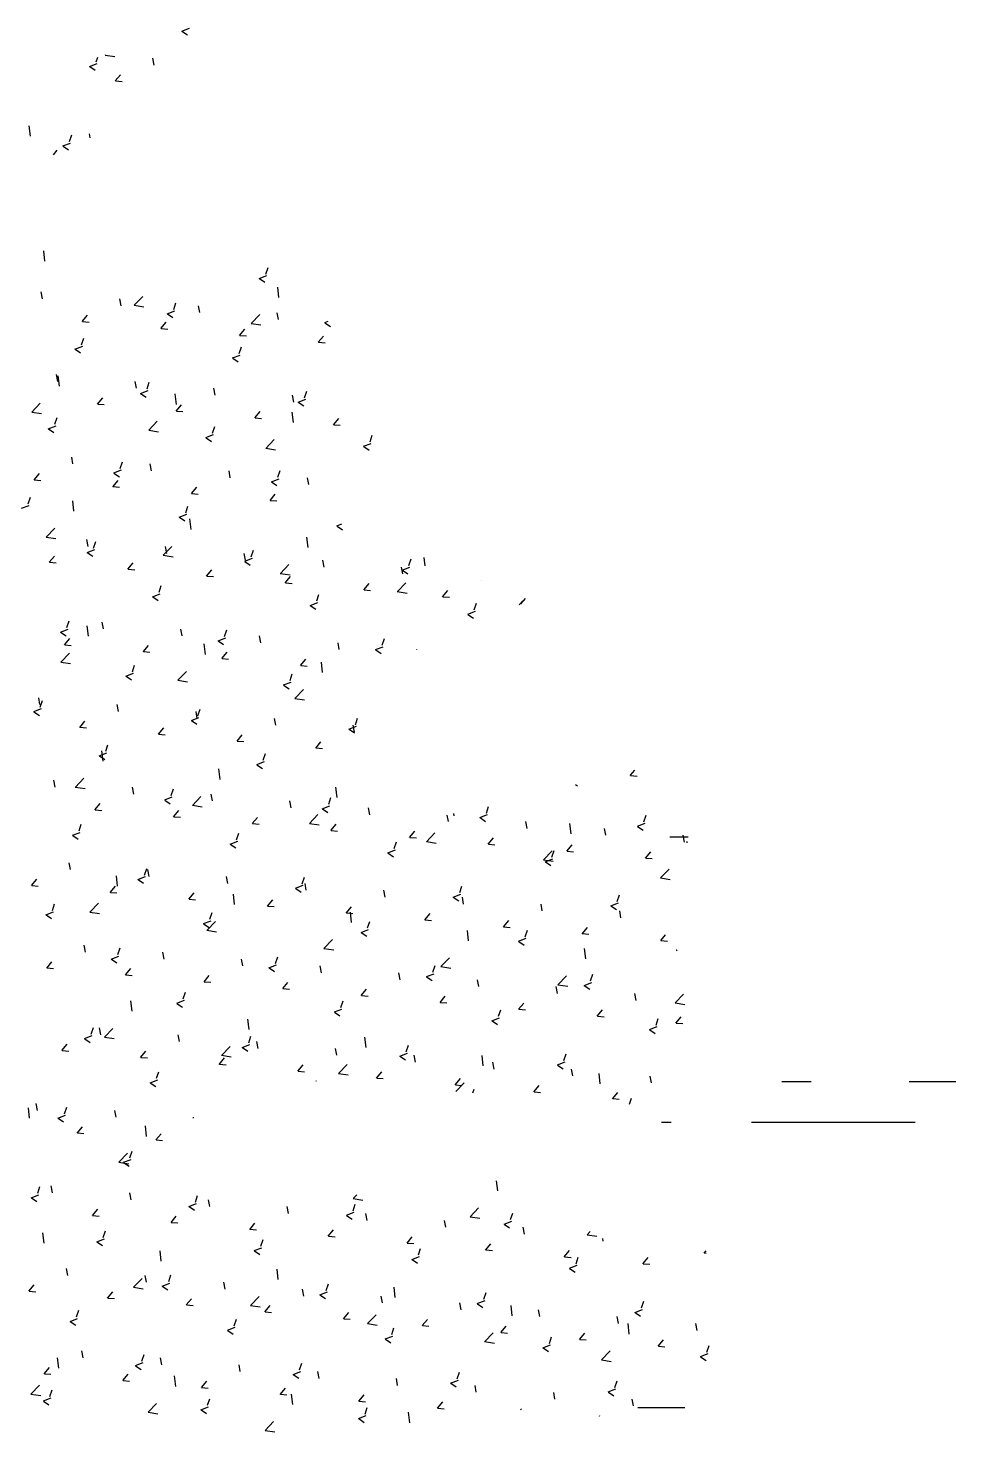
# Model space of a CAD drawing. Header units: millimetres. Extents: x 1667 to 847943, y 724 to 1832625.
# Drawn here: x 423271 to 424038, y 670420 to 671581 of the extents above; entities that cross this region are included whole.
import ezdxf

# ---------------------------------------------------------------- set-up
doc = ezdxf.new("R2010")
doc.units = ezdxf.units.MM

# ---------------------------------------------------------------- blocks, each defined once
blk = doc.blocks.new('A$C344D2886')
at = {"linetype": 'Continuous'}
for p, q in [((4618.9, 7654.1), (4631.3, 7658.9)), ((4619.2, 7653.9), (4628, 7648)), ((4481.2, 7604.4), (4483.8, 7611.9)), ((4495.7, 7615.2), (4496.4, 7615.9)), ((4495.7, 7615.4), (4511.4, 7612.9)), ((4574.6, 7599.3), (4572.6, 7610.3)), ((4470.7, 7597.2), (4483.1, 7602)), ((4471, 7597), (4479.8, 7591.1)), ((4512.1, 7573.8), (4520.6, 7583.9)), ((4512.4, 7573.9), (4523, 7573)), ((4375.4, 7485.1), (4373.5, 7501.8)), ((4427.8, 7469.3), (4440.1, 7474)), ((4438.3, 7476.4), (4441.9, 7487.1)), ((4471.7, 7482.2), (4470.5, 7488.7)), ((4412.4, 7455), (4418.5, 7462.3)), ((4428.1, 7469.1), (4436.8, 7463.2)), ((4398.8, 7284), (4396.8, 7300.7)), ((4754.2, 7263.3), (4757.8, 7274)), ((4743.7, 7256.2), (4756.1, 7260.9)), ((4744, 7256), (4752.8, 7250.1)), ((4395, 7223.3), (4392.9, 7234.4)), ((4542.5, 7213.1), (4556.2, 7227.4)), ((4775.4, 7225.6), (4773.4, 7242.3)), ((4521.5, 7212.2), (4519.5, 7223.3)), ((4542.4, 7213.2), (4558.1, 7210.8)), ((4595.5, 7199.3), (4607.8, 7204)), ((4606, 7206.4), (4609.6, 7217.1)), ((4648.1, 7201.2), (4646, 7212.2)), ((4459, 7186.7), (4467.5, 7196.9)), ((4459.3, 7186.8), (4469.9, 7185.9)), ((4585.5, 7175.7), (4594, 7185.8)), ((4595.8, 7199.1), (4604.5, 7193.2)), ((4730.7, 7184), (4746.4, 7181.6)), ((4730.8, 7183.9), (4744.5, 7198.2)), ((4774.6, 7190.1), (4772.6, 7201.1)), ((4849, 7185.2), (4854.5, 7187.3)), ((4849.3, 7184.9), (4858.1, 7179)), ((4457.8, 7149.5), (4461.3, 7160.2)), ((4585.9, 7175.7), (4596.4, 7174.8)), ((4712.1, 7164.6), (4720.6, 7174.7)), ((4712.4, 7164.7), (4723, 7163.8)), ((4838.6, 7153.5), (4847.1, 7163.6)), ((4447.2, 7142.4), (4459.6, 7147.1)), ((4447.5, 7142.2), (4456.3, 7136.3)), ((4711.3, 7135.4), (4714.9, 7146.1)), ((4839, 7153.6), (4849.5, 7152.7)), ((4700.8, 7128.3), (4713.1, 7133)), ((4701.1, 7128), (4709.9, 7122.1)), ((4419.5, 7090.6), (4417.4, 7101.6)), ((4422.2, 7082.9), (4420.2, 7099.7)), ((4546, 7079.5), (4544, 7090.6)), ((4552.5, 7071.4), (4564.9, 7076.1)), ((4552.8, 7071.1), (4561.6, 7065.2)), ((4563.1, 7078.5), (4566.7, 7089.2)), ((4610.5, 7053.7), (4608.5, 7070.5)), ((4672.5, 7068.4), (4670.5, 7079.5)), ((4799.1, 7057.4), (4797.1, 7068.4)), ((4816.6, 7064.4), (4820.2, 7075)), ((4377.6, 7041.2), (4391.3, 7055.6)), ((4483.5, 7054), (4492, 7064.2)), ((4483.8, 7054.1), (4494.3, 7053.2)), ((4610, 7042.9), (4618.5, 7053.1)), ((4806.1, 7057.2), (4818.4, 7062)), ((4806.4, 7057), (4815.2, 7051.1)), ((4377.5, 7041.4), (4393.2, 7038.9)), ((4414.8, 7021.6), (4418.4, 7032.3)), ((4565.9, 7012), (4579.6, 7026.4)), ((4610.3, 7043), (4620.9, 7042.1)), ((4736.6, 7031.9), (4745.1, 7042)), ((4736.9, 7032), (4747.4, 7031)), ((4798.8, 7024.5), (4796.8, 7041.3)), ((4863.1, 7020.8), (4871.6, 7030.9)), ((4404.3, 7014.5), (4416.7, 7019.2)), ((4404.6, 7014.2), (4413.4, 7008.3)), ((4565.8, 7012.2), (4581.5, 7009.7)), ((4657.9, 7000.3), (4670.2, 7005.1)), ((4658.1, 7000.1), (4666.9, 6994.2)), ((4668.4, 7007.5), (4672, 7018.1)), ((4863.4, 7020.9), (4874, 7020)), ((4921.9, 6993.3), (4925.5, 7004)), ((4754.1, 6983), (4769.8, 6980.5)), ((4754.2, 6982.8), (4767.9, 6997.2)), ((4911.4, 6986.2), (4923.8, 6990.9)), ((4911.7, 6986), (4920.5, 6980.1)), ((4443.9, 6957.9), (4441.9, 6968.9)), ((4520.1, 6950.6), (4523.7, 6961.2)), ((4570.5, 6946.8), (4568.4, 6957.9)), ((4381.4, 6932.4), (4389.9, 6942.5)), ((4381.7, 6932.5), (4392.3, 6931.5)), ((4507.9, 6921.3), (4516.4, 6931.4)), ((4509.6, 6943.4), (4522, 6948.2)), ((4509.9, 6943.2), (4518.7, 6937.3)), ((4697, 6935.7), (4695, 6946.8)), ((4763.2, 6929.3), (4775.5, 6934)), ((4773.7, 6936.4), (4777.3, 6947.1)), ((4823.6, 6924.7), (4821.5, 6935.7)), ((4508.3, 6921.4), (4518.8, 6920.5)), ((4634.5, 6910.2), (4643, 6920.4)), ((4634.8, 6910.3), (4645.4, 6909.4)), ((4761, 6899.2), (4769.5, 6909.3)), ((4763.5, 6929.1), (4772.2, 6923.2)), ((4361.4, 6886.5), (4373.7, 6891.3)), ((4371.9, 6893.7), (4375.5, 6904.3)), ((4445.6, 6881.9), (4443.6, 6898.6)), ((4625.5, 6879.5), (4629, 6890.2)), ((4761.4, 6899.3), (4771.9, 6898.3)), ((4614.9, 6872.4), (4627.3, 6877.1)), ((4615.2, 6872.2), (4624, 6866.2)), ((4633.9, 6852.7), (4631.9, 6869.4)), ((4401, 6840.2), (4414.7, 6854.5)), ((4868.5, 6858.3), (4876.3, 6861.3)), ((4868.8, 6858), (4877.5, 6852.1)), ((4400.9, 6840.3), (4416.6, 6837.9)), ((4468.4, 6825.2), (4466.4, 6836.2)), ((4466.7, 6815.5), (4479, 6820.2)), ((4477.2, 6822.6), (4480.8, 6833.3)), ((4589.3, 6811), (4603, 6825.3)), ((4595, 6814.1), (4592.9, 6825.2)), ((4730.8, 6808.5), (4734.4, 6819.1)), ((4822.2, 6823.5), (4820.2, 6840.2)), ((4405.9, 6799.7), (4414.4, 6809.8)), ((4406.2, 6799.8), (4416.8, 6798.8)), ((4467, 6815.3), (4475.8, 6809.3)), ((4532.4, 6788.6), (4540.9, 6798.7)), ((4589.2, 6811.1), (4604.9, 6808.7)), ((4721.5, 6803), (4719.5, 6814.1)), ((4720.2, 6801.4), (4732.6, 6806.1)), ((4720.5, 6801.1), (4729.3, 6795.2)), ((4777.6, 6781.8), (4791.3, 6796.1)), ((4848.1, 6792), (4846, 6803)), ((4984.3, 6794.4), (4987.9, 6805)), ((5010.5, 6794.2), (5008.9, 6807.4)), ((4532.8, 6788.7), (4543.3, 6787.8)), ((4659, 6777.5), (4667.5, 6787.7)), ((4659.3, 6777.6), (4669.9, 6776.7)), ((4777.5, 6781.9), (4793.2, 6779.5)), ((4785.5, 6766.5), (4794, 6776.6)), ((4974.6, 6780.9), (4972.6, 6791.9)), ((4973.8, 6787.2), (4986.1, 6792)), ((4974.1, 6787), (4982.9, 6781.1)), ((4582.5, 6751.6), (4586.1, 6762.2)), ((4785.9, 6766.5), (4796.4, 6765.6)), ((4912.1, 6755.4), (4920.6, 6765.5)), ((4912.4, 6755.5), (4922.9, 6754.6)), ((4965.8, 6752.7), (4981.5, 6750.2)), ((4965.9, 6752.6), (4979.6, 6766.9)), ((5038.6, 6744.3), (5047.1, 6754.4)), ((5101.1, 6769.8), (5101.1, 6770)), ((4572, 6744.4), (4584.3, 6749.2)), ((4572.3, 6744.2), (4581.1, 6738.3)), ((4825.5, 6730.3), (4837.9, 6735.1)), ((4825.8, 6730.1), (4834.6, 6724.2)), ((4836.1, 6737.5), (4839.7, 6748.1)), ((5038.9, 6744.4), (5049.5, 6743.5)), ((5089.6, 6723.3), (5093.2, 6734)), ((5161.8, 6731.3), (5167.9, 6737.7)), ((5165.2, 6733.2), (5171.9, 6741.3)), ((5165.5, 6733.3), (5166.2, 6733.3)), ((5079.1, 6716.2), (5091.5, 6720.9)), ((5079.4, 6716), (5088.2, 6710.1)), ((4423.8, 6687.5), (4436.1, 6692.3)), ((4424, 6687.3), (4432.8, 6681.4)), ((4434.3, 6694.7), (4437.9, 6705.3)), ((4469, 6680.8), (4467, 6697.5)), ((4492.9, 6692.5), (4490.9, 6703.5)), ((4619.4, 6681.4), (4617.4, 6692.4)), ((4687.8, 6680.5), (4691.4, 6691.2)), ((4430.4, 6667), (4438.9, 6677.1)), ((4430.7, 6667.1), (4441.2, 6666.1)), ((4556.9, 6655.9), (4565.4, 6666)), ((4657.3, 6651.6), (4655.3, 6668.3)), ((4677.3, 6673.4), (4689.7, 6678.2)), ((4677.6, 6673.2), (4686.4, 6667.3)), ((4746, 6670.3), (4743.9, 6681.4)), ((4872.5, 6659.2), (4870.5, 6670.3)), ((4930.9, 6659.3), (4943.2, 6664)), ((4941.4, 6666.4), (4945, 6677.1)), ((4424.3, 6639.2), (4440, 6636.8)), ((4424.4, 6639.1), (4438.1, 6653.4)), ((4557.2, 6656), (4567.8, 6655.1)), ((4683.4, 6644.8), (4692, 6655)), ((4683.8, 6644.9), (4694.3, 6644)), ((4810, 6633.7), (4818.5, 6643.9)), ((4845.6, 6622.4), (4843.6, 6639.1)), ((4931.2, 6659.1), (4939.9, 6653.1)), ((4997.1, 6658.9), (4997, 6659.2)), ((4529.1, 6616.5), (4541.4, 6621.3)), ((4529.4, 6616.3), (4538.1, 6610.4)), ((4539.6, 6623.6), (4543.2, 6634.3)), ((4612.7, 6609.9), (4626.4, 6624.2)), ((4793.2, 6609.5), (4796.7, 6620.2)), ((4810.3, 6633.8), (4820.9, 6632.9)), ((4612.6, 6610), (4628.3, 6607.6)), ((4782.6, 6602.4), (4795, 6607.1)), ((4782.9, 6602.2), (4791.7, 6596.2)), ((4801, 6580.7), (4814.7, 6595)), ((4390.8, 6570.8), (4388.8, 6581.9)), ((4391.4, 6566.7), (4394.9, 6577.4)), ((4517.4, 6559.7), (4515.3, 6570.8)), ((4800.9, 6580.8), (4816.6, 6578.4)), ((4380.8, 6559.6), (4393.2, 6564.3)), ((4381.1, 6559.4), (4389.9, 6553.5)), ((4634.4, 6545.5), (4646.7, 6550.2)), ((4643.9, 6548.7), (4641.9, 6559.7)), ((4644.9, 6552.6), (4648.5, 6563.3)), ((4770.5, 6537.6), (4768.4, 6548.7)), ((4898.5, 6538.5), (4902, 6549.1)), ((4454.8, 6534.2), (4463.3, 6544.4)), ((4455.2, 6534.3), (4465.7, 6533.4)), ((4581.4, 6523.2), (4589.9, 6533.3)), ((4634.7, 6545.3), (4643.5, 6539.3)), ((4887.9, 6531.3), (4900.3, 6536.1)), ((4888.2, 6531.1), (4897, 6525.2)), ((4897, 6526.5), (4895, 6537.6)), ((4496.7, 6495.7), (4500.3, 6506.4)), ((4581.7, 6523.3), (4592.3, 6522.3)), ((4707.9, 6512.1), (4716.4, 6522.2)), ((4708.3, 6512.2), (4718.8, 6511.3)), ((4834.5, 6501), (4843, 6511.2)), ((4486.1, 6488.6), (4498.5, 6493.3)), ((4486.4, 6488.4), (4495.2, 6482.4)), ((4492.4, 6479.7), (4490.4, 6496.5)), ((4750.2, 6481.6), (4753.8, 6492.2)), ((4834.8, 6501.1), (4845.4, 6500.2)), ((4680.7, 6450.5), (4678.7, 6467.3)), ((4739.7, 6474.4), (4752, 6479.2)), ((4740, 6474.2), (4748.8, 6468.3)), ((5340.7, 6456.8), (5347.8, 6465.3)), ((4415.3, 6438.1), (4413.3, 6449.2)), ((4447.7, 6438.2), (4463.4, 6435.7)), ((4447.8, 6438), (4461.5, 6452.4)), ((4541.9, 6427), (4539.8, 6438.1)), ((4602, 6424.7), (4605.6, 6435.3)), ((4868.9, 6421.3), (4867, 6438.1)), ((5252.4, 6442.4), (5255.9, 6440)), ((5341, 6456.8), (5351.5, 6455.9)), ((4591.5, 6417.5), (4603.8, 6422.3)), ((4591.7, 6417.3), (4600.5, 6411.4)), ((4636.1, 6408.8), (4649.8, 6423.2)), ((4668.4, 6416), (4666.4, 6427)), ((4794.9, 6404.9), (4792.9, 6416)), ((4855.5, 6410.5), (4859.1, 6421.2)), ((4479.3, 6401.5), (4487.8, 6411.7)), ((4479.7, 6401.6), (4490.2, 6400.7)), ((4605.9, 6390.5), (4614.4, 6400.6)), ((4606.2, 6390.6), (4616.7, 6389.6)), ((4636, 6409), (4651.7, 6406.5)), ((4732.4, 6379.4), (4740.9, 6389.5)), ((4824.3, 6379.6), (4838.1, 6394)), ((4845, 6403.4), (4857.4, 6408.1)), ((4845.3, 6403.2), (4854.1, 6397.3)), ((4921.5, 6393.8), (4919.5, 6404.9)), ((5048, 6382.8), (5046.2, 6392.9)), ((5057.2, 6392.1), (5056.8, 6395.5)), ((5098.6, 6389.3), (5110.9, 6394)), ((5109.1, 6396.4), (5112.7, 6407.1)), ((5362.7, 6382.3), (5366.2, 6392.9)), ((4453.7, 6367.8), (4457.3, 6378.4)), ((4732.7, 6379.5), (4743.3, 6378.6)), ((4824.3, 6379.8), (4840, 6377.3)), ((4859, 6368.3), (4867.5, 6378.5)), ((4859.3, 6368.4), (4869.8, 6367.5)), ((4985.5, 6357.3), (4994, 6367.4)), ((5098.9, 6389.1), (5107.6, 6383.1)), ((5174.6, 6371.7), (5172.5, 6382.7)), ((5245.5, 6362.9), (5243.6, 6379.7)), ((5301.1, 6360.6), (5299.1, 6371.7)), ((5352.1, 6375.1), (5364.5, 6379.9)), ((5352.4, 6374.9), (5361.2, 6369)), ((4443.2, 6360.6), (4455.6, 6365.4)), ((4443.5, 6360.4), (4452.3, 6354.5)), ((4696.8, 6346.5), (4709.1, 6351.2)), ((4697.1, 6346.3), (4705.8, 6340.4)), ((4707.3, 6353.6), (4710.9, 6364.3)), ((4960.9, 6339.5), (4964.4, 6350.2)), ((4985.8, 6357.3), (4996.4, 6356.4)), ((5012.6, 6350.4), (5026.4, 6364.8)), ((5012.6, 6350.5), (5028.3, 6348.1)), ((5112, 6346.2), (5120.6, 6356.3)), ((5112.4, 6346.3), (5122.9, 6345.4)), ((5238.6, 6335.1), (5247.1, 6345.2)), ((5404.1, 6358.1), (5433.6, 6358.1)), ((5427.7, 6349.5), (5425.6, 6360.6)), ((5432.1, 6348.7), (5431.9, 6350.5)), ((4950.3, 6332.4), (4962.7, 6337.1)), ((4950.6, 6332.2), (4959.4, 6326.2)), ((5200.9, 6321.2), (5214.7, 6335.6)), ((5203.9, 6318.2), (5216.2, 6323)), ((5214.4, 6325.4), (5218, 6336)), ((5238.9, 6335.2), (5249.5, 6334.3)), ((5365.1, 6324), (5373.6, 6334.2)), ((5365.5, 6324.1), (5376, 6323.2)), ((4439.8, 6305.4), (4437.7, 6316.5)), ((4559.1, 6296.7), (4562.6, 6307.4)), ((4566.3, 6294.3), (4564.3, 6305.4)), ((5200.9, 6321.3), (5216.6, 6318.9)), ((5204.2, 6318), (5212.9, 6312.1)), ((5389.2, 6292), (5403, 6306.4)), ((4377.2, 6279.9), (4385.8, 6290)), ((4377.6, 6280), (4388.1, 6279.1)), ((4503.8, 6268.8), (4512.3, 6279)), ((4515.7, 6278.7), (4513.8, 6295.4)), ((4548.5, 6289.6), (4560.9, 6294.3)), ((4548.8, 6289.4), (4557.6, 6283.5)), ((4692.9, 6283.3), (4690.8, 6294.3)), ((4802.1, 6275.5), (4814.4, 6280.2)), ((4812.6, 6282.6), (4816.2, 6293.3)), ((4819.4, 6272.2), (4817.4, 6283.2)), ((5066.2, 6268.5), (5069.7, 6279.1)), ((5389.2, 6292.1), (5404.9, 6289.7)), ((4504.1, 6268.9), (4514.7, 6268)), ((4630.3, 6257.8), (4638.8, 6267.9)), ((4630.7, 6257.9), (4641.2, 6256.9)), ((4704, 6249.5), (4702.1, 6266.2)), ((4756.9, 6246.7), (4765.4, 6256.8)), ((4802.4, 6275.2), (4811.1, 6269.3)), ((4946, 6261.1), (4943.9, 6272.2)), ((5055.6, 6261.3), (5068, 6266.1)), ((5055.9, 6261.1), (5064.7, 6255.2)), ((5072.5, 6250), (5070.5, 6261.1)), ((5319.7, 6254.3), (5323.3, 6265)), ((4400.3, 6232.7), (4412.6, 6237.4)), ((4400.6, 6232.5), (4409.4, 6226.6)), ((4410.8, 6239.8), (4414.4, 6250.5)), ((4471.1, 6237), (4484.9, 6251.3)), ((4471.1, 6237.1), (4486.8, 6234.7)), ((4664.4, 6225.7), (4668, 6236.4)), ((4757.2, 6246.8), (4767.8, 6245.9)), ((4883.4, 6235.6), (4891.9, 6245.8)), ((4883.8, 6235.7), (4894.3, 6234.8)), ((4892.3, 6220.3), (4890.4, 6237)), ((5010, 6224.5), (5018.5, 6234.7)), ((5199.1, 6239), (5197, 6250)), ((5309.2, 6247.2), (5321.5, 6251.9)), ((5309.5, 6247), (5318.3, 6241.1)), ((5325.6, 6227.9), (5323.6, 6239)), ((4653.8, 6218.6), (4666.2, 6223.3)), ((4654.1, 6218.3), (4662.9, 6212.4)), ((4659.4, 6207.8), (4673.2, 6222.1)), ((4907.4, 6204.4), (4919.7, 6209.2)), ((4917.9, 6211.6), (4921.5, 6222.2)), ((5010.3, 6224.6), (5020.9, 6223.7)), ((5136.5, 6213.5), (5145, 6223.6)), ((5136.9, 6213.6), (5147.4, 6212.6)), ((5263.1, 6202.4), (5271.6, 6212.5)), ((4659.4, 6207.9), (4675.1, 6205.5)), ((4847.7, 6178.6), (4861.5, 6192.9)), ((4907.7, 6204.2), (4916.5, 6198.3)), ((5080.6, 6191), (5078.7, 6207.8)), ((5160.9, 6190.3), (5173.3, 6195)), ((5161.2, 6190.1), (5170, 6184.2)), ((5171.5, 6197.4), (5175.1, 6208.1)), ((5263.4, 6202.5), (5274, 6201.6)), ((5389.6, 6191.3), (5397.2, 6200.4)), ((5390, 6191.4), (5400.5, 6190.5)), ((4464.3, 6172.7), (4462.2, 6183.7)), ((4505.6, 6161.7), (4517.9, 6166.4)), ((4516.1, 6168.8), (4519.7, 6179.5)), ((4590.8, 6161.6), (4588.8, 6172.7)), ((4769.7, 6154.7), (4773.3, 6165.3)), ((4847.7, 6178.7), (4863.4, 6176.2)), ((5036, 6149.4), (5049.8, 6163.7)), ((5268.9, 6161.8), (5267, 6178.6)), ((5414.5, 6176.2), (5415.2, 6176.4)), ((5414.8, 6176), (5416.3, 6174.9)), ((4401.7, 6147.2), (4410.2, 6157.3)), ((4402.1, 6147.3), (4412.6, 6146.4)), ((4505.9, 6161.4), (4514.7, 6155.5)), ((4528.3, 6136.1), (4536.8, 6146.3)), ((4717.4, 6150.5), (4715.3, 6161.6)), ((4759.1, 6147.5), (4771.5, 6152.3)), ((4759.4, 6147.3), (4768.2, 6141.4)), ((4843.9, 6139.5), (4841.9, 6150.5)), ((5023.2, 6140.5), (5026.8, 6151.2)), ((5036, 6149.5), (5051.7, 6147)), ((4528.6, 6136.2), (4539.2, 6135.3)), ((4654.8, 6125), (4663.3, 6135.2)), ((4655.2, 6125.1), (4665.7, 6124.2)), ((4781.4, 6114), (4789.9, 6124.1)), ((4970.5, 6128.4), (4968.4, 6139.5)), ((5012.7, 6133.4), (5025.1, 6138.1)), ((5013, 6133.2), (5021.8, 6127.3)), ((5097, 6117.3), (5095, 6128.4)), ((5224.3, 6120.2), (5238.1, 6134.5)), ((5224.3, 6120.3), (5240, 6117.8)), ((5266.3, 6119.3), (5278.6, 6124)), ((5266.6, 6119.1), (5275.3, 6113.1)), ((5276.8, 6126.4), (5280.4, 6137.1)), ((4621.4, 6097.8), (4625, 6108.4)), ((4781.7, 6114.1), (4792.3, 6113.1)), ((4907.9, 6102.9), (4916.4, 6113)), ((4908.3, 6103), (4918.8, 6102.1)), ((5034.5, 6091.8), (5043, 6102)), ((5223.5, 6106.3), (5221.5, 6117.3)), ((5350.1, 6095.2), (5348.1, 6106.2)), ((5412.6, 6091), (5426.4, 6105.3)), ((4539.1, 6077.6), (4537.2, 6094.3)), ((4610.9, 6090.6), (4623.3, 6095.4)), ((4611.2, 6090.4), (4620, 6084.5)), ((4864.5, 6076.5), (4876.8, 6081.2)), ((4864.8, 6076.3), (4873.5, 6070.4)), ((4875, 6083.6), (4878.6, 6094.3)), ((5034.8, 6091.9), (5045.3, 6091)), ((5128.6, 6069.5), (5132.1, 6080.2)), ((5161, 6080.8), (5169.5, 6090.9)), ((5161.3, 6080.9), (5171.9, 6079.9)), ((5287.6, 6069.7), (5296.1, 6079.8)), ((5412.6, 6091.1), (5428.3, 6088.6)), ((4473.2, 6040.9), (4476.8, 6051.5)), ((4488.7, 6040), (4486.7, 6051)), ((4727.4, 6048.4), (4725.5, 6065.1)), ((5118, 6062.4), (5130.4, 6067.1)), ((5118.3, 6062.1), (5127.1, 6056.2)), ((5287.9, 6069.8), (5298.4, 6068.9)), ((5371.6, 6048.2), (5383.9, 6053)), ((5382.1, 6055.4), (5385.7, 6066)), ((5414.1, 6058.6), (5422.6, 6068.8)), ((5414.4, 6058.7), (5425, 6057.8)), ((4462.7, 6033.7), (4475, 6038.5)), ((4463, 6033.5), (4471.7, 6027.6)), ((4494.5, 6035.9), (4508.3, 6050.2)), ((4494.5, 6036), (4510.2, 6033.6)), ((4615.3, 6028.9), (4613.3, 6040)), ((4726.8, 6026.7), (4730.3, 6037.4)), ((4741.8, 6017.8), (4739.8, 6028.9)), ((4915.7, 6019.2), (4913.8, 6035.9)), ((5371.9, 6048), (5380.6, 6042.1)), ((4426.2, 6014.5), (4434.7, 6024.6)), ((4426.5, 6014.6), (4437.1, 6013.7)), ((4552.8, 6003.4), (4561.3, 6013.5)), ((4682.8, 6006.7), (4696.6, 6021)), ((4682.8, 6006.8), (4698.5, 6004.4)), ((4716.2, 6019.6), (4728.6, 6024.3)), ((4716.5, 6019.4), (4725.3, 6013.5)), ((4868.4, 6006.8), (4866.3, 6017.8)), ((4969.8, 6005.5), (4982.1, 6010.2)), ((4980.3, 6012.6), (4983.9, 6023.3)), ((4994.9, 5995.7), (4992.9, 6006.8)), ((5104, 5990), (5102.1, 6006.7)), ((5233.9, 5998.5), (5237.4, 6009.1)), ((4553.1, 6003.5), (4563.6, 6002.6)), ((4679.3, 5992.3), (4687.8, 6002.5)), ((4679.6, 5992.4), (4690.2, 5991.5)), ((4805.8, 5981.3), (4814.4, 5991.4)), ((4871.1, 5977.5), (4884.9, 5991.8)), ((4970.1, 6005.2), (4978.8, 5999.3)), ((5121.5, 5984.6), (5119.4, 5995.7)), ((5223.3, 5991.3), (5235.7, 5996.1)), ((5223.6, 5991.1), (5232.4, 5985.2)), ((5248, 5973.6), (5246, 5984.6)), ((4568, 5962.7), (4580.3, 5967.4)), ((4568.3, 5962.5), (4577.1, 5956.5)), ((4578.5, 5969.8), (4582.1, 5980.5)), ((4806.2, 5981.4), (4816.7, 5980.4)), ((4835.2, 5965.1), (4835.6, 5966.4)), ((4871.1, 5977.6), (4886.8, 5975.2)), ((4932.4, 5970.2), (4940.9, 5980.3)), ((4932.7, 5970.3), (4943.3, 5969.4)), ((5058.9, 5959.1), (5067.4, 5969.3)), ((5059.8, 5948.7), (5073.2, 5962.6)), ((5292.3, 5960.8), (5290.4, 5977.5)), ((5374.6, 5962.5), (5372.5, 5973.5)), ((5584.6, 5964.9), (5631.7, 5964.9)), ((5789.6, 5964.9), (5864.6, 5964.9)), ((5059.3, 5959.2), (5069.8, 5958.3)), ((5087.3, 5946.6), (5089.2, 5952.2)), ((5185.5, 5948.1), (5194, 5958.2)), ((5185.8, 5948.1), (5196.4, 5947.2)), ((5312, 5937), (5320.5, 5947.1)), ((5339.4, 5928.1), (5342.8, 5938.1)), ((4374.2, 5905.7), (4372.3, 5922.5)), ((4386.7, 5918.3), (4384.6, 5929.4)), ((4430.3, 5912.9), (4433.9, 5923.6)), ((4513.2, 5907.3), (4511.2, 5918.3)), ((5312.4, 5937.1), (5322.9, 5936.2)), ((4419.7, 5905.8), (4432.1, 5910.5)), ((4420, 5905.6), (4428.8, 5899.6)), ((4562.5, 5876.5), (4560.6, 5893.3)), ((4638.1, 5905.5), (4637.7, 5907.3)), ((5391.1, 5899.3), (5406.2, 5899.3)), ((5535.4, 5899.3), (5799.1, 5899.3)), ((4450.7, 5881.8), (4459.2, 5891.9)), ((4451, 5881.9), (4461.6, 5880.9)), ((4577.2, 5870.7), (4585.7, 5880.8)), ((4577.6, 5870.8), (4588.1, 5869.9)), ((4517.9, 5834.8), (4531.7, 5849.2)), ((4535.6, 5841.9), (4539.2, 5852.5)), ((4517.9, 5835), (4533.6, 5832.5)), ((4525.1, 5834.7), (4537.4, 5839.5)), ((4525.3, 5834.5), (4534.1, 5828.6)), ((5127.4, 5788.9), (5125.5, 5805.1)), ((4376.8, 5777.8), (4389.2, 5782.6)), ((4387.3, 5785), (4390.9, 5795.6)), ((4411.2, 5785.6), (4409.1, 5796.7)), ((4537.7, 5774.6), (4535.7, 5785.6)), ((4640.9, 5770.8), (4644.5, 5781.5)), ((4894.5, 5776.4), (4900.4, 5782.5)), ((4377.1, 5777.6), (4385.9, 5771.7)), ((4475.2, 5749.1), (4483.7, 5759.2)), ((4630.4, 5763.7), (4642.7, 5768.5)), ((4630.7, 5763.5), (4639.4, 5757.6)), ((4664.3, 5763.5), (4662.2, 5774.5)), ((4790.8, 5752.4), (4788.8, 5763.5)), ((4894.5, 5776.5), (4910.2, 5774.1)), ((4894.5, 5756.7), (4898, 5767.4)), ((5082.8, 5747.2), (5096.6, 5761.6)), ((4475.5, 5749.2), (4486.1, 5748.2)), ((4601.7, 5738), (4610.2, 5748.1)), ((4602.1, 5738.1), (4612.6, 5737.2)), ((4728.3, 5726.9), (4736.8, 5737.1)), ((4883.9, 5749.6), (4896.3, 5754.3)), ((4884.2, 5749.4), (4893, 5743.4)), ((4917.3, 5741.3), (4915.3, 5752.4)), ((5043.9, 5730.3), (5041.9, 5741.3)), ((5082.8, 5747.3), (5098.5, 5744.9)), ((5137.5, 5735.5), (5149.8, 5740.2)), ((5137.8, 5735.2), (5146.5, 5729.3)), ((5148, 5742.6), (5151.6, 5753.2)), ((4397.6, 5704.7), (4395.7, 5721.4)), ((4492.7, 5713.9), (4496.2, 5724.6)), ((4728.6, 5727), (4739.1, 5726.1)), ((4854.8, 5715.8), (4863.3, 5726)), ((4855.1, 5715.9), (4865.7, 5715)), ((4981.4, 5704.8), (4989.9, 5714.9)), ((5170.4, 5719.2), (5168.4, 5730.3)), ((5271.1, 5718), (5276.1, 5723.2)), ((5271.1, 5718.1), (5286.8, 5715.7)), ((4482.1, 5706.8), (4494.5, 5711.6)), ((4482.4, 5706.6), (4491.2, 5700.7)), ((4585.9, 5675.5), (4584, 5692.2)), ((4735.7, 5692.7), (4748, 5697.4)), ((4736, 5692.5), (4744.7, 5686.5)), ((4746.2, 5699.8), (4749.8, 5710.5)), ((4981.7, 5704.9), (4992.2, 5703.9)), ((4999.8, 5685.7), (5003.3, 5696.3)), ((5107.9, 5693.7), (5116.4, 5703.8)), ((5108.2, 5693.8), (5118.8, 5692.9)), ((5234.4, 5682.6), (5243, 5692.8)), ((5297, 5708.1), (5296.3, 5712)), ((5459.4, 5688.8), (5462.7, 5692.3)), ((4989.2, 5678.5), (5001.6, 5683.3)), ((4989.5, 5678.3), (4998.3, 5672.4)), ((5234.8, 5682.7), (5245.3, 5681.8)), ((5242.8, 5664.4), (5255.1, 5669.2)), ((5253.3, 5671.6), (5256.9, 5682.2)), ((5361, 5671.6), (5369.5, 5681.7)), ((5361.3, 5671.7), (5371.9, 5670.7)), ((5459.4, 5688.9), (5462.9, 5688.4)), ((4435.6, 5652.9), (4433.6, 5664)), ((4541.3, 5633.8), (4555.1, 5648.1)), ((4562.2, 5641.9), (4560.1, 5652.9)), ((4598, 5642.9), (4601.6, 5653.6)), ((4774.2, 5646.3), (4772.3, 5663)), ((5243.1, 5664.2), (5251.9, 5658.3)), ((4373.1, 5627.4), (4381.6, 5637.6)), ((4373.4, 5627.5), (4384, 5626.6)), ((4499.6, 5616.4), (4508.2, 5626.5)), ((4541.3, 5633.9), (4557, 5631.5)), ((4587.4, 5635.8), (4599.8, 5640.5)), ((4587.7, 5635.6), (4596.5, 5629.6)), ((4688.7, 5630.8), (4686.7, 5641.8)), ((4815.3, 5619.7), (4813.2, 5630.8)), ((4841, 5621.6), (4853.3, 5626.4)), ((4851.5, 5628.8), (4855.1, 5639.4)), ((4962.5, 5617.1), (4960.6, 5633.8)), ((5105.1, 5614.6), (5108.7, 5625.3)), ((4500, 5616.4), (4510.5, 5615.5)), ((4626.2, 5605.3), (4634.7, 5615.4)), ((4626.5, 5605.4), (4637.1, 5604.5)), ((4729.6, 5604.6), (4743.4, 5618.9)), ((4729.6, 5604.7), (4745.3, 5602.3)), ((4752.7, 5594.2), (4761.2, 5604.3)), ((4841.3, 5621.4), (4850.1, 5615.5)), ((4941.8, 5608.6), (4939.8, 5619.7)), ((5068.4, 5597.6), (5066.3, 5608.6)), ((5094.5, 5607.5), (5106.9, 5612.3)), ((5094.8, 5607.3), (5103.6, 5601.4)), ((5150.8, 5587.8), (5148.9, 5604.6)), ((5358.6, 5600.5), (5362.2, 5611.2)), ((4439.2, 5578.9), (4451.5, 5583.6)), ((4439.5, 5578.7), (4448.3, 5572.7)), ((4449.7, 5586), (4453.3, 5596.7)), ((4703.3, 5571.9), (4706.9, 5582.5)), ((4753.1, 5594.3), (4763.6, 5593.4)), ((4879.3, 5583.1), (4887.8, 5593.3)), ((4879.6, 5583.2), (4890.2, 5582.3)), ((4917.9, 5575.4), (4931.7, 5589.7)), ((5005.8, 5572.1), (5014.3, 5582.2)), ((5194.9, 5586.5), (5192.9, 5597.6)), ((5321.5, 5575.4), (5319.4, 5586.5)), ((5348.1, 5593.4), (5360.4, 5598.1)), ((5348.4, 5593.2), (5357.2, 5587.2)), ((4692.7, 5564.7), (4705.1, 5569.5)), ((4693, 5564.5), (4701.8, 5558.6)), ((4917.9, 5575.5), (4933.6, 5573)), ((4946.3, 5550.6), (4958.7, 5555.4)), ((4956.8, 5557.7), (4960.4, 5568.4)), ((5006.2, 5572.2), (5016.7, 5571.2)), ((5106.2, 5546.2), (5119.9, 5560.5)), ((5132.4, 5561), (5140.9, 5571.1)), ((5132.7, 5561.1), (5143.3, 5560.2)), ((5210.4, 5543.6), (5214, 5554.3)), ((5258.9, 5549.9), (5267.4, 5560.1)), ((5339.1, 5558.6), (5337.1, 5575.4)), ((5448, 5564.4), (5446, 5575.4)), ((4946.6, 5550.4), (4955.4, 5544.5)), ((5106.2, 5546.3), (5121.9, 5543.8)), ((5199.9, 5536.5), (5212.2, 5541.2)), ((5200.2, 5536.3), (5208.9, 5530.3)), ((5259.3, 5550), (5269.8, 5549.1)), ((5385.5, 5538.9), (5394, 5549)), ((5385.8, 5538.9), (5396.4, 5538)), ((5463.9, 5529.5), (5467.5, 5540.1)), ((4421, 5503.6), (4419.1, 5520.3)), ((4460.1, 5520.2), (4458.1, 5531.3)), ((4544.5, 5507.8), (4556.9, 5512.6)), ((4555, 5515), (4558.6, 5525.6)), ((4586.7, 5509.1), (4584.6, 5520.2)), ((4713.2, 5498.1), (4711.2, 5509.1)), ((4808.6, 5500.8), (4812.2, 5511.5)), ((5294.5, 5517), (5308.2, 5531.3)), ((5294.5, 5517.1), (5310.1, 5514.6)), ((5453.4, 5522.4), (5465.8, 5527.1)), ((5453.7, 5522.1), (5462.5, 5516.2)), ((4397.6, 5494.7), (4406.1, 5504.9)), ((4397.9, 5494.8), (4408.5, 5493.9)), ((4524.1, 5483.6), (4532.6, 5493.8)), ((4544.8, 5507.6), (4553.6, 5501.7)), ((4609.3, 5474.4), (4607.4, 5491.1)), ((4798.1, 5493.7), (4810.4, 5498.4)), ((4798.4, 5493.5), (4807.1, 5487.6)), ((4839.8, 5487), (4837.7, 5498.1)), ((4966.3, 5475.9), (4964.3, 5487)), ((5062.2, 5486.7), (5065.7, 5497.4)), ((4376.4, 5461.9), (4390.2, 5476.2)), ((4406.8, 5458.1), (4410.4, 5468.7)), ((4524.5, 5483.7), (4535, 5482.8)), ((4650.7, 5472.6), (4659.2, 5482.7)), ((4651, 5472.7), (4661.6, 5471.7)), ((4777.2, 5461.5), (4785.7, 5471.6)), ((5051.6, 5479.6), (5064, 5484.3)), ((5051.9, 5479.4), (5060.7, 5473.4)), ((5092.8, 5464.9), (5090.8, 5475.9)), ((5219.4, 5453.8), (5217.4, 5464.8)), ((5305.2, 5465.4), (5317.5, 5470.2)), ((5305.5, 5465.2), (5314.2, 5459.3)), ((5315.7, 5472.6), (5319.3, 5483.2)), ((4376.4, 5462), (4392.1, 5459.6)), ((4396.3, 5450.9), (4408.6, 5455.7)), ((4396.6, 5450.7), (4405.3, 5444.8)), ((4564.7, 5432.7), (4578.5, 5447)), ((4649.8, 5436.8), (4662.2, 5441.5)), ((4660.4, 5443.9), (4663.9, 5454.6)), ((4777.6, 5461.6), (4788.1, 5460.7)), ((4797.6, 5445.2), (4795.7, 5461.9)), ((4903.8, 5450.4), (4912.3, 5460.6)), ((4904.1, 5450.5), (4914.7, 5449.6)), ((5030.3, 5439.4), (5038.8, 5449.5)), ((5345.9, 5443), (5343.9, 5453.8)), ((4564.7, 5432.8), (4580.4, 5430.4)), ((4650.1, 5436.6), (4658.9, 5430.7)), ((4903.4, 5422.7), (4915.7, 5427.4)), ((4903.7, 5422.5), (4912.4, 5416.5)), ((4913.9, 5429.8), (4917.5, 5440.5)), ((4985.9, 5416), (4984, 5432.7)), ((5030.7, 5439.4), (5041.2, 5438.5)), ((5164, 5436.8), (5165.4, 5438.4)), ((5291.3, 5426.6), (5291.9, 5427.4)), ((5352.7, 5440.6), (5428.3, 5440.6)), ((4753, 5403.5), (4766.7, 5417.8)), ((4753, 5403.6), (4768.7, 5401.2))]:
    blk.add_line(p, q, dxfattribs=at)
blk = doc.blocks.new('DBCJHDBCF')
at = {"xscale": 0.5141766008696601, "yscale": 0.5141766008696601, "zscale": 0.5141766008696601, "rotation": 359.6093848919614}
blk.add_blockref('A$C344D2886', (5389.1, -90.4), dxfattribs=at)

msp = doc.modelspace()

# ---------------------------------------------------------------- block references
at = {"rotation": 0.3906151080382554}
msp.add_blockref('DBCJHDBCF', (415633.142, 667696.354), dxfattribs=at)

doc.saveas('drawing.dxf')
